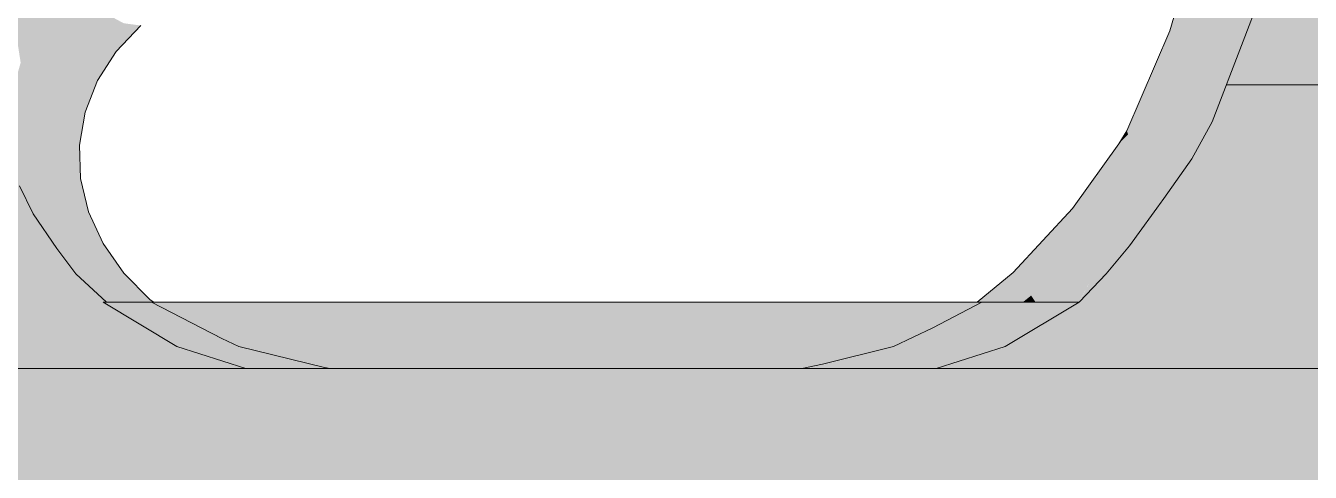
# Model space of a CAD drawing. Header units: centimetres. Extents: x -4381 to 5639, y -3920 to 4826.
# Drawn here: x 23.069 to 23.975, y 35.631 to 35.945 of the extents above; entities that cross this region are included whole.
import ezdxf
from ezdxf.xclip import XClip

# ---------------------------------------------------------------- set-up
doc = ezdxf.new("R2010")
doc.units = ezdxf.units.CM
doc.header["$MEASUREMENT"] = 0
doc.header["$XCLIPFRAME"] = 0
doc.set_wipeout_variables(frame=1)
doc.linetypes.add('Wipeout_Contour', pattern=[100, 0, -100])
for name, color, linetype in [('01- MOBILIER', 7, 'Continuous'), ('Dalles', 7, 'Continuous'), ('Drawing & Figure', 7, 'Continuous'), ('Structural - Bearing', 7, 'Continuous')]:
    doc.layers.add(name, color=color, linetype=linetype)
for name, color, linetype, lineweight in [('01- MOBILIER_Pen_No__1', 7, 'Continuous', 5), ('01- MOBILIER_Pen_No__101', 252, 'Continuous', 5), ('01- MOBILIER_Pen_No__12', 15, 'Continuous', 5), ('01- MOBILIER_Pen_No__147', 7, 'Continuous', 5), ('01- MOBILIER_Pen_No__2', 8, 'Continuous', 5), ('Dalles_Pen_No__1', 7, 'Continuous', 5), ('Structural - Bearing_Pen_No__1', 7, 'Continuous', 5)]:
    doc.layers.add(name, color=color, linetype=linetype, lineweight=lineweight)
for name, color, linetype, lineweight, true_color in [('01- MOBILIER_Pen_No__153', 7, 'Continuous', 5, 0x5a400a), ('01- MOBILIER_Pen_No__155', 7, 'Continuous', 5, 0xa86b51), ('01- MOBILIER_Pen_No__62', 7, 'Continuous', 5, 0xaaaaaa), ('Structural - Bearing_Pen_No__102', 7, 'Continuous', 5, 0xcccccc)]:
    doc.layers.add(name, color=color, linetype=linetype, lineweight=lineweight, true_color=true_color)

# ---------------------------------------------------------------- blocks, each defined once
blk = doc.blocks.new('Drawing_8_8', base_point=(-322.57542, 32.20361))
at = {"color": 254, "linetype": 'Wipeout_Contour', "lineweight": 0, "ltscale": 170.981838}
blk.add_wipeout([(23.11828, 35.95763), (23.10629, 35.97511), (23.08941, 35.95846), (23.10223, 35.93976)], dxfattribs=at).dxf.layer = '01- MOBILIER'
at = {"color": 254, "linetype": 'Wipeout_Contour', "lineweight": 0, "ltscale": 172.230942}
blk.add_wipeout([(23.8456, 35.87105), (23.84651, 35.86867), (23.88325, 35.91271), (23.87606, 35.94149)], dxfattribs=at).dxf.layer = '01- MOBILIER'
at = {"color": 254, "linetype": 'Wipeout_Contour', "lineweight": 0, "ltscale": 170.810455}
blk.add_wipeout([(23.74015, 35.75043), (23.77232, 35.75043), (23.77813, 35.7551), (23.76546, 35.77137)], dxfattribs=at).dxf.layer = '01- MOBILIER'
at = {"color": 254, "linetype": 'Wipeout_Contour', "lineweight": 0, "ltscale": 128.252528}
blk.add_wipeout([(23.68099, 35.71922), (23.69212, 35.71922), (23.70884, 35.73225)], dxfattribs=at).dxf.layer = '01- MOBILIER'
at = {"color": 254, "linetype": 'Wipeout_Contour', "lineweight": 0, "ltscale": 127.991391}
blk.add_wipeout([(23.61645, 35.70361), (23.62483, 35.70361), (23.63103, 35.70669)], dxfattribs=at).dxf.layer = '01- MOBILIER'
at = {"layer": '01- MOBILIER_Pen_No__101', "linetype": 'Continuous', "ltscale": 10}
blk.add_hatch(color=256, dxfattribs=at).paths.add_polyline_path([(23.11828, 35.95763), (23.10629, 35.97511), (23.08941, 35.95846), (23.10223, 35.93976)])
at = {"layer": '01- MOBILIER_Pen_No__12', "linetype": 'Continuous', "ltscale": 10}
blk.add_hatch(color=256, dxfattribs=at).paths.add_polyline_path([(23.61645, 35.70361), (23.62483, 35.70361), (23.63103, 35.70669)])
at = {"layer": '01- MOBILIER_Pen_No__153', "linetype": 'Continuous', "ltscale": 10}
blk.add_hatch(color=256, dxfattribs=at).paths.add_polyline_path([(23.68099, 35.71922), (23.69212, 35.71922), (23.70884, 35.73225)])
at = {"layer": '01- MOBILIER_Pen_No__2', "linetype": 'Continuous', "ltscale": 10}
blk.add_hatch(color=256, dxfattribs=at).paths.add_polyline_path([(23.74015, 35.75043), (23.77232, 35.75043), (23.77813, 35.7551), (23.76546, 35.77137)])
at = {"layer": '01- MOBILIER_Pen_No__62', "linetype": 'Continuous', "ltscale": 10}
blk.add_hatch(color=256, dxfattribs=at).paths.add_polyline_path([(23.8456, 35.87105), (23.84651, 35.86867), (23.88325, 35.91271), (23.87606, 35.94149)])
at = {"color": 254, "linetype": 'Wipeout_Contour', "lineweight": 0, "ltscale": 216.002937}
blk.add_wipeout([(23.90384, 36.01399), (23.89215, 35.99731), (23.87606, 35.94149), (23.88325, 35.91271), (23.91317, 35.9554)], dxfattribs=at).dxf.layer = '01- MOBILIER'
at = {"color": 254, "linetype": 'Wipeout_Contour', "lineweight": 0, "ltscale": 170.9576}
blk.add_wipeout([(23.08544, 35.98383), (23.07149, 35.96658), (23.07571, 35.93961), (23.08941, 35.95846)], dxfattribs=at).dxf.layer = '01- MOBILIER'
at = {"color": 254, "linetype": 'Wipeout_Contour', "lineweight": 0, "ltscale": 170.955638}
blk.add_wipeout([(23.13818, 35.94692), (23.11828, 35.95763), (23.10223, 35.93976), (23.12352, 35.92831)], dxfattribs=at).dxf.layer = '01- MOBILIER'
at = {"color": 254, "linetype": 'Wipeout_Contour', "lineweight": 0, "ltscale": 129.222412}
blk.add_wipeout([(23.83996, 35.86188), (23.84651, 35.86867), (23.8456, 35.87105)], dxfattribs=at).dxf.layer = '01- MOBILIER'
at = {"color": 254, "linetype": 'Wipeout_Contour', "lineweight": 0, "ltscale": 171.743554}
blk.add_wipeout([(23.76546, 35.77137), (23.77813, 35.7551), (23.81743, 35.79092), (23.80733, 35.81642)], dxfattribs=at).dxf.layer = '01- MOBILIER'
at = {"color": 254, "linetype": 'Wipeout_Contour', "lineweight": 0, "ltscale": 214.523473}
blk.add_wipeout([(23.76643, 35.75043), (23.74332, 35.75043), (23.70884, 35.73225), (23.69212, 35.71922), (23.7212, 35.71922)], dxfattribs=at).dxf.layer = '01- MOBILIER'
at = {"layer": '01- MOBILIER_Pen_No__101', "linetype": 'Continuous', "ltscale": 10}
for points in [[(23.08544, 35.98383), (23.07149, 35.96658), (23.07571, 35.93961), (23.08941, 35.95846)], [(23.13818, 35.94692), (23.11828, 35.95763), (23.10223, 35.93976), (23.12352, 35.92831)], [(23.83996, 35.86188), (23.84651, 35.86867), (23.8456, 35.87105)]]:
    blk.add_hatch(color=256, dxfattribs=at).paths.add_polyline_path(points)
at = {"layer": '01- MOBILIER_Pen_No__153', "linetype": 'Continuous', "ltscale": 10}
blk.add_hatch(color=256, dxfattribs=at).paths.add_polyline_path([(23.76643, 35.75043), (23.74332, 35.75043), (23.70884, 35.73225), (23.69212, 35.71922), (23.7212, 35.71922)])
at = {"layer": '01- MOBILIER_Pen_No__2', "linetype": 'Continuous', "ltscale": 10}
blk.add_hatch(color=256, dxfattribs=at).paths.add_polyline_path([(23.76546, 35.77137), (23.77813, 35.7551), (23.81743, 35.79092), (23.80733, 35.81642)])
at = {"layer": '01- MOBILIER_Pen_No__62', "linetype": 'Continuous', "ltscale": 10}
blk.add_hatch(color=256, dxfattribs=at).paths.add_polyline_path([(23.90384, 36.01399), (23.89215, 35.99731), (23.87606, 35.94149), (23.88325, 35.91271), (23.91317, 35.9554)])
at = {"color": 254, "linetype": 'Wipeout_Contour', "lineweight": 0, "ltscale": 170.883005}
blk.add_wipeout([(23.10223, 35.93976), (23.08941, 35.95846), (23.07571, 35.93961), (23.08933, 35.91974)], dxfattribs=at).dxf.layer = '01- MOBILIER'
at = {"color": 254, "linetype": 'Wipeout_Contour', "lineweight": 0, "ltscale": 171.013657}
blk.add_wipeout([(23.15034, 35.94531), (23.13818, 35.94692), (23.12352, 35.92831), (23.133, 35.92705)], dxfattribs=at).dxf.layer = '01- MOBILIER'
at = {"color": 254, "linetype": 'Wipeout_Contour', "lineweight": 0, "ltscale": 172.187854}
blk.add_wipeout([(23.88325, 35.91271), (23.84651, 35.86867), (23.85304, 35.82787), (23.88386, 35.86482)], dxfattribs=at).dxf.layer = '01- MOBILIER'
at = {"color": 254, "linetype": 'Wipeout_Contour', "lineweight": 0, "ltscale": 128.319791}
blk.add_wipeout([(23.77813, 35.7551), (23.77232, 35.75043), (23.78129, 35.75043)], dxfattribs=at).dxf.layer = '01- MOBILIER'
at = {"layer": '01- MOBILIER_Pen_No__101', "linetype": 'Continuous', "ltscale": 10}
for points in [[(23.10223, 35.93976), (23.08941, 35.95846), (23.07571, 35.93961), (23.08933, 35.91974)], [(23.15034, 35.94531), (23.13818, 35.94692), (23.12352, 35.92831), (23.133, 35.92705)], [(23.88325, 35.91271), (23.84651, 35.86867), (23.85304, 35.82787), (23.88386, 35.86482)]]:
    blk.add_hatch(color=256, dxfattribs=at).paths.add_polyline_path(points)
at = {"layer": '01- MOBILIER_Pen_No__2', "linetype": 'Continuous', "ltscale": 10}
blk.add_hatch(color=256, dxfattribs=at).paths.add_polyline_path([(23.77813, 35.7551), (23.77232, 35.75043), (23.78129, 35.75043)])
at = {"color": 254, "linetype": 'Wipeout_Contour', "lineweight": 0, "ltscale": 170.861693}
blk.add_wipeout([(23.07149, 35.96658), (23.06112, 35.94756), (23.06557, 35.91911), (23.07571, 35.93961)], dxfattribs=at).dxf.layer = '01- MOBILIER'
at = {"color": 254, "linetype": 'Wipeout_Contour', "lineweight": 0, "ltscale": 172.549763}
blk.add_wipeout([(23.91317, 35.9554), (23.88325, 35.91271), (23.88386, 35.86482), (23.90897, 35.90065)], dxfattribs=at).dxf.layer = '01- MOBILIER'
at = {"color": 254, "linetype": 'Wipeout_Contour', "lineweight": 0, "ltscale": 170.857587}
blk.add_wipeout([(23.12352, 35.92831), (23.10223, 35.93976), (23.08933, 35.91974), (23.11196, 35.90758)], dxfattribs=at).dxf.layer = '01- MOBILIER'
at = {"color": 254, "linetype": 'Wipeout_Contour', "lineweight": 0, "ltscale": 215.20657}
blk.add_wipeout([(23.84651, 35.86867), (23.83996, 35.86188), (23.80733, 35.81642), (23.81743, 35.79092), (23.85304, 35.82787)], dxfattribs=at).dxf.layer = '01- MOBILIER'
at = {"layer": '01- MOBILIER_Pen_No__101', "linetype": 'Continuous', "ltscale": 10}
for points in [[(23.91317, 35.9554), (23.88325, 35.91271), (23.88386, 35.86482), (23.90897, 35.90065)], [(23.12352, 35.92831), (23.10223, 35.93976), (23.08933, 35.91974), (23.11196, 35.90758)], [(23.84651, 35.86867), (23.83996, 35.86188), (23.80733, 35.81642), (23.81743, 35.79092), (23.85304, 35.82787)]]:
    blk.add_hatch(color=256, dxfattribs=at).paths.add_polyline_path(points)
at = {"layer": '01- MOBILIER_Pen_No__2', "linetype": 'Continuous', "ltscale": 10}
blk.add_hatch(color=256, dxfattribs=at).paths.add_polyline_path([(23.07149, 35.96658), (23.06112, 35.94756), (23.06557, 35.91911), (23.07571, 35.93961)])
at = {"color": 254, "linetype": 'Wipeout_Contour', "lineweight": 0, "ltscale": 172.743393}
blk.add_wipeout([(23.93538, 35.99546), (23.91317, 35.9554), (23.90897, 35.90065), (23.92761, 35.93426)], dxfattribs=at).dxf.layer = '01- MOBILIER'
at = {"color": 254, "linetype": 'Wipeout_Contour', "lineweight": 0, "ltscale": 170.785219}
blk.add_wipeout([(23.08933, 35.91974), (23.07571, 35.93961), (23.06557, 35.91911), (23.07994, 35.89815)], dxfattribs=at).dxf.layer = '01- MOBILIER'
at = {"color": 254, "linetype": 'Wipeout_Contour', "lineweight": 0, "ltscale": 170.91278}
blk.add_wipeout([(23.133, 35.92705), (23.12352, 35.92831), (23.11196, 35.90758), (23.11976, 35.90654)], dxfattribs=at).dxf.layer = '01- MOBILIER'
at = {"color": 254, "linetype": 'Wipeout_Contour', "lineweight": 0, "ltscale": 172.211716}
blk.add_wipeout([(23.88386, 35.86482), (23.85304, 35.82787), (23.84786, 35.79477), (23.87184, 35.82352)], dxfattribs=at).dxf.layer = '01- MOBILIER'
at = {"color": 254, "linetype": 'Wipeout_Contour', "lineweight": 0, "ltscale": 213.917247}
blk.add_wipeout([(23.81743, 35.79092), (23.77813, 35.7551), (23.78129, 35.75043), (23.80304, 35.75043), (23.82016, 35.76603)], dxfattribs=at).dxf.layer = '01- MOBILIER'
at = {"layer": '01- MOBILIER_Pen_No__101', "linetype": 'Continuous', "ltscale": 10}
for points in [[(23.133, 35.92705), (23.12352, 35.92831), (23.11196, 35.90758), (23.11976, 35.90654)], [(23.88386, 35.86482), (23.85304, 35.82787), (23.84786, 35.79477), (23.87184, 35.82352)]]:
    blk.add_hatch(color=256, dxfattribs=at).paths.add_polyline_path(points)
at = {"layer": '01- MOBILIER_Pen_No__2', "linetype": 'Continuous', "ltscale": 10}
for points in [[(23.08933, 35.91974), (23.07571, 35.93961), (23.06557, 35.91911), (23.07994, 35.89815)], [(23.81743, 35.79092), (23.77813, 35.7551), (23.78129, 35.75043), (23.80304, 35.75043), (23.82016, 35.76603)]]:
    blk.add_hatch(color=256, dxfattribs=at).paths.add_polyline_path(points)
at = {"layer": '01- MOBILIER_Pen_No__62', "linetype": 'Continuous', "ltscale": 10}
blk.add_hatch(color=256, dxfattribs=at).paths.add_polyline_path([(23.93538, 35.99546), (23.91317, 35.9554), (23.90897, 35.90065), (23.92761, 35.93426)])
at = {"color": 254, "linetype": 'Wipeout_Contour', "lineweight": 0, "ltscale": 172.885235}
blk.add_wipeout([(23.93538, 35.99546), (23.92761, 35.93426), (23.9392, 35.96464), (23.9492, 36.03167)], dxfattribs=at).dxf.layer = '01- MOBILIER'
at = {"color": 254, "linetype": 'Wipeout_Contour', "lineweight": 0, "ltscale": 170.76103}
blk.add_wipeout([(23.11196, 35.90758), (23.08933, 35.91974), (23.07994, 35.89815), (23.10381, 35.88531)], dxfattribs=at).dxf.layer = '01- MOBILIER'
at = {"color": 254, "linetype": 'Wipeout_Contour', "lineweight": 0, "ltscale": 172.363123}
blk.add_wipeout([(23.88386, 35.86482), (23.87184, 35.82352), (23.89137, 35.85138), (23.90897, 35.90065)], dxfattribs=at).dxf.layer = '01- MOBILIER'
at = {"color": 254, "linetype": 'Wipeout_Contour', "lineweight": 0, "ltscale": 171.957749}
blk.add_wipeout([(23.85304, 35.82787), (23.81743, 35.79092), (23.82016, 35.76603), (23.84786, 35.79477)], dxfattribs=at).dxf.layer = '01- MOBILIER'
at = {"color": 254, "linetype": 'Wipeout_Contour', "lineweight": 0, "ltscale": 171.686376}
blk.add_wipeout([(23.79162, 35.75043), (23.76643, 35.75043), (23.7212, 35.71922), (23.74258, 35.71922)], dxfattribs=at).dxf.layer = '01- MOBILIER'
at = {"layer": '01- MOBILIER_Pen_No__101', "linetype": 'Continuous', "ltscale": 10}
blk.add_hatch(color=256, dxfattribs=at).paths.add_polyline_path([(23.88386, 35.86482), (23.87184, 35.82352), (23.89137, 35.85138), (23.90897, 35.90065)])
at = {"layer": '01- MOBILIER_Pen_No__153', "linetype": 'Continuous', "ltscale": 10}
blk.add_hatch(color=256, dxfattribs=at).paths.add_polyline_path([(23.79162, 35.75043), (23.76643, 35.75043), (23.7212, 35.71922), (23.74258, 35.71922)])
at = {"layer": '01- MOBILIER_Pen_No__2', "linetype": 'Continuous', "ltscale": 10}
for points in [[(23.11196, 35.90758), (23.08933, 35.91974), (23.07994, 35.89815), (23.10381, 35.88531)], [(23.85304, 35.82787), (23.81743, 35.79092), (23.82016, 35.76603), (23.84786, 35.79477)]]:
    blk.add_hatch(color=256, dxfattribs=at).paths.add_polyline_path(points)
at = {"layer": '01- MOBILIER_Pen_No__62', "linetype": 'Continuous', "ltscale": 10}
blk.add_hatch(color=256, dxfattribs=at).paths.add_polyline_path([(23.93538, 35.99546), (23.92761, 35.93426), (23.9392, 35.96464), (23.9492, 36.03167)])
at = {"color": 254, "linetype": 'Wipeout_Contour', "lineweight": 0, "ltscale": 172.50022}
blk.add_wipeout([(23.90897, 35.90065), (23.89137, 35.85138), (23.90587, 35.87753), (23.92761, 35.93426)], dxfattribs=at).dxf.layer = '01- MOBILIER'
at = {"color": 254, "linetype": 'Wipeout_Contour', "lineweight": 0, "ltscale": 170.691192}
blk.add_wipeout([(23.07994, 35.89815), (23.06557, 35.91911), (23.05928, 35.89752), (23.07433, 35.87557)], dxfattribs=at).dxf.layer = '01- MOBILIER'
at = {"color": 254, "linetype": 'Wipeout_Contour', "lineweight": 0, "ltscale": 170.800928}
blk.add_wipeout([(23.11976, 35.90654), (23.11196, 35.90758), (23.10381, 35.88531), (23.11101, 35.88435)], dxfattribs=at).dxf.layer = '01- MOBILIER'
at = {"color": 254, "linetype": 'Wipeout_Contour', "lineweight": 0, "ltscale": 172.021883}
blk.add_wipeout([(23.83113, 35.77039), (23.84754, 35.79005), (23.87184, 35.82352), (23.84786, 35.79477)], dxfattribs=at).dxf.layer = '01- MOBILIER'
at = {"color": 254, "linetype": 'Wipeout_Contour', "lineweight": 0, "ltscale": 128.46405}
blk.add_wipeout([(23.80304, 35.75043), (23.81186, 35.75043), (23.82016, 35.76603)], dxfattribs=at).dxf.layer = '01- MOBILIER'
at = {"layer": '01- MOBILIER_Pen_No__101', "linetype": 'Continuous', "ltscale": 10}
blk.add_hatch(color=256, dxfattribs=at).paths.add_polyline_path([(23.90897, 35.90065), (23.89137, 35.85138), (23.90587, 35.87753), (23.92761, 35.93426)])
at = {"layer": '01- MOBILIER_Pen_No__2', "linetype": 'Continuous', "ltscale": 10}
for points in [[(23.07994, 35.89815), (23.06557, 35.91911), (23.05928, 35.89752), (23.07433, 35.87557)], [(23.11976, 35.90654), (23.11196, 35.90758), (23.10381, 35.88531), (23.11101, 35.88435)], [(23.83113, 35.77039), (23.84754, 35.79005), (23.87184, 35.82352), (23.84786, 35.79477)], [(23.80304, 35.75043), (23.81186, 35.75043), (23.82016, 35.76603)]]:
    blk.add_hatch(color=256, dxfattribs=at).paths.add_polyline_path(points)
at = {"color": 254, "linetype": 'Wipeout_Contour', "lineweight": 0, "ltscale": 170.668726}
blk.add_wipeout([(23.10381, 35.88531), (23.07994, 35.89815), (23.07433, 35.87557), (23.09931, 35.86213)], dxfattribs=at).dxf.layer = '01- MOBILIER'
at = {"color": 254, "linetype": 'Wipeout_Contour', "lineweight": 0, "ltscale": 171.897264}
blk.add_wipeout([(23.82016, 35.76603), (23.81219, 35.75073), (23.83113, 35.77039), (23.84786, 35.79477)], dxfattribs=at).dxf.layer = '01- MOBILIER'
at = {"color": 254, "linetype": 'Wipeout_Contour', "lineweight": 0, "ltscale": 171.720005}
blk.add_wipeout([(23.80698, 35.75043), (23.79162, 35.75043), (23.74258, 35.71922), (23.75561, 35.71922)], dxfattribs=at).dxf.layer = '01- MOBILIER'
at = {"layer": '01- MOBILIER_Pen_No__153', "linetype": 'Continuous', "ltscale": 10}
blk.add_hatch(color=256, dxfattribs=at).paths.add_polyline_path([(23.80698, 35.75043), (23.79162, 35.75043), (23.74258, 35.71922), (23.75561, 35.71922)])
at = {"layer": '01- MOBILIER_Pen_No__2', "linetype": 'Continuous', "ltscale": 10}
for points in [[(23.10381, 35.88531), (23.07994, 35.89815), (23.07433, 35.87557), (23.09931, 35.86213)], [(23.82016, 35.76603), (23.81219, 35.75073), (23.83113, 35.77039), (23.84786, 35.79477)]]:
    blk.add_hatch(color=256, dxfattribs=at).paths.add_polyline_path(points)
at = {"color": 254, "linetype": 'Wipeout_Contour', "lineweight": 0, "ltscale": 170.603854}
blk.add_wipeout([(23.07433, 35.87557), (23.05928, 35.89752), (23.05702, 35.87546), (23.07265, 35.85267)], dxfattribs=at).dxf.layer = '01- MOBILIER'
at = {"color": 254, "linetype": 'Wipeout_Contour', "lineweight": 0, "ltscale": 170.672072}
blk.add_wipeout([(23.11101, 35.88435), (23.10381, 35.88531), (23.09931, 35.86213), (23.10697, 35.86112)], dxfattribs=at).dxf.layer = '01- MOBILIER'
at = {"color": 254, "linetype": 'Wipeout_Contour', "lineweight": 0, "ltscale": 171.804983}
blk.add_wipeout([(23.7059, 35.73087), (23.70884, 35.73225), (23.74332, 35.75043), (23.73086, 35.75043)], dxfattribs=at).dxf.layer = '01- MOBILIER'
at = {"color": 254, "linetype": 'Wipeout_Contour', "lineweight": 0, "ltscale": 171.731585}
blk.add_wipeout([(23.80698, 35.75043), (23.75561, 35.71922), (23.7599, 35.71922), (23.81203, 35.75043)], dxfattribs=at).dxf.layer = '01- MOBILIER'
at = {"layer": '01- MOBILIER_Pen_No__101', "linetype": 'Continuous', "ltscale": 10}
blk.add_hatch(color=256, dxfattribs=at).paths.add_polyline_path([(23.07433, 35.87557), (23.05928, 35.89752), (23.05702, 35.87546), (23.07265, 35.85267)])
at = {"layer": '01- MOBILIER_Pen_No__12', "linetype": 'Continuous', "ltscale": 10}
for points in [[(23.7059, 35.73087), (23.70884, 35.73225), (23.74332, 35.75043), (23.73086, 35.75043)], [(23.80698, 35.75043), (23.75561, 35.71922), (23.7599, 35.71922), (23.81203, 35.75043)]]:
    blk.add_hatch(color=256, dxfattribs=at).paths.add_polyline_path(points)
at = {"layer": '01- MOBILIER_Pen_No__2', "linetype": 'Continuous', "ltscale": 10}
blk.add_hatch(color=256, dxfattribs=at).paths.add_polyline_path([(23.11101, 35.88435), (23.10381, 35.88531), (23.09931, 35.86213), (23.10697, 35.86112)])
at = {"color": 254, "linetype": 'Wipeout_Contour', "lineweight": 0, "ltscale": 170.58349}
blk.add_wipeout([(23.09931, 35.86213), (23.07433, 35.87557), (23.07265, 35.85267), (23.09859, 35.83871)], dxfattribs=at).dxf.layer = '01- MOBILIER'
at = {"color": 254, "linetype": 'Wipeout_Contour', "lineweight": 0, "ltscale": 214.306342}
blk.add_wipeout([(23.65491, 35.71922), (23.68099, 35.71922), (23.7059, 35.73087), (23.73086, 35.75043), (23.68831, 35.75043)], dxfattribs=at).dxf.layer = '01- MOBILIER'
at = {"layer": '01- MOBILIER_Pen_No__101', "linetype": 'Continuous', "ltscale": 10}
blk.add_hatch(color=256, dxfattribs=at).paths.add_polyline_path([(23.09931, 35.86213), (23.07433, 35.87557), (23.07265, 35.85267), (23.09859, 35.83871)])
at = {"layer": '01- MOBILIER_Pen_No__155', "linetype": 'Continuous', "ltscale": 10}
blk.add_hatch(color=256, dxfattribs=at).paths.add_polyline_path([(23.65491, 35.71922), (23.68099, 35.71922), (23.7059, 35.73087), (23.73086, 35.75043), (23.68831, 35.75043)])
at = {"color": 254, "linetype": 'Wipeout_Contour', "lineweight": 0, "ltscale": 170.556505}
blk.add_wipeout([(23.07265, 35.85267), (23.05702, 35.87546), (23.05885, 35.85354), (23.07495, 35.83007)], dxfattribs=at).dxf.layer = '01- MOBILIER'
at = {"color": 254, "linetype": 'Wipeout_Contour', "lineweight": 0, "ltscale": 170.618998}
blk.add_wipeout([(23.10697, 35.86112), (23.09931, 35.86213), (23.09859, 35.83871), (23.10778, 35.83749)], dxfattribs=at).dxf.layer = '01- MOBILIER'
at = {"color": 254, "linetype": 'Wipeout_Contour', "lineweight": 0, "ltscale": 171.471899}
blk.add_wipeout([(23.63906, 35.75043), (23.61312, 35.71922), (23.65491, 35.71922), (23.68831, 35.75043)], dxfattribs=at).dxf.layer = '01- MOBILIER'
at = {"layer": '01- MOBILIER_Pen_No__101', "linetype": 'Continuous', "ltscale": 10}
blk.add_hatch(color=256, dxfattribs=at).paths.add_polyline_path([(23.07265, 35.85267), (23.05702, 35.87546), (23.05885, 35.85354), (23.07495, 35.83007)])
at = {"layer": '01- MOBILIER_Pen_No__155', "linetype": 'Continuous', "ltscale": 10}
blk.add_hatch(color=256, dxfattribs=at).paths.add_polyline_path([(23.63906, 35.75043), (23.61312, 35.71922), (23.65491, 35.71922), (23.68831, 35.75043)])
at = {"layer": '01- MOBILIER_Pen_No__2', "linetype": 'Continuous', "ltscale": 10}
blk.add_hatch(color=256, dxfattribs=at).paths.add_polyline_path([(23.10697, 35.86112), (23.09931, 35.86213), (23.09859, 35.83871), (23.10778, 35.83749)])
at = {"color": 254, "linetype": 'Wipeout_Contour', "lineweight": 0, "ltscale": 170.538067}
blk.add_wipeout([(23.09859, 35.83871), (23.07265, 35.85267), (23.07495, 35.83007), (23.10167, 35.81569)], dxfattribs=at).dxf.layer = '01- MOBILIER'
at = {"color": 254, "linetype": 'Wipeout_Contour', "lineweight": 0, "ltscale": 171.37383}
blk.add_wipeout([(23.58461, 35.75043), (23.56692, 35.71922), (23.61312, 35.71922), (23.63906, 35.75043)], dxfattribs=at).dxf.layer = '01- MOBILIER'
at = {"layer": '01- MOBILIER_Pen_No__101', "linetype": 'Continuous', "ltscale": 10}
blk.add_hatch(color=256, dxfattribs=at).paths.add_polyline_path([(23.09859, 35.83871), (23.07265, 35.85267), (23.07495, 35.83007), (23.10167, 35.81569)])
at = {"layer": '01- MOBILIER_Pen_No__155', "linetype": 'Continuous', "ltscale": 10}
blk.add_hatch(color=256, dxfattribs=at).paths.add_polyline_path([(23.58461, 35.75043), (23.56692, 35.71922), (23.61312, 35.71922), (23.63906, 35.75043)])
at = {"color": 254, "linetype": 'Wipeout_Contour', "lineweight": 0, "ltscale": 170.48127}
blk.add_wipeout([(23.07495, 35.83007), (23.05885, 35.85354), (23.06472, 35.8324), (23.08116, 35.80842)], dxfattribs=at).dxf.layer = '01- MOBILIER'
at = {"color": 254, "linetype": 'Wipeout_Contour', "lineweight": 0, "ltscale": 170.632927}
blk.add_wipeout([(23.10778, 35.83749), (23.09859, 35.83871), (23.10167, 35.81569), (23.11341, 35.81414)], dxfattribs=at).dxf.layer = '01- MOBILIER'
at = {"color": 254, "linetype": 'Wipeout_Contour', "lineweight": 0, "ltscale": 171.268289}
blk.add_wipeout([(23.52661, 35.75043), (23.5177, 35.71922), (23.56692, 35.71922), (23.58461, 35.75043)], dxfattribs=at).dxf.layer = '01- MOBILIER'
at = {"color": 254, "linetype": 'Wipeout_Contour', "lineweight": 0, "ltscale": 214.014714}
blk.add_wipeout([(23.69212, 35.71922), (23.68099, 35.71922), (23.63103, 35.70669), (23.62483, 35.70361), (23.65474, 35.70361)], dxfattribs=at).dxf.layer = '01- MOBILIER'
at = {"layer": '01- MOBILIER_Pen_No__101', "linetype": 'Continuous', "ltscale": 10}
for points in [[(23.07495, 35.83007), (23.05885, 35.85354), (23.06472, 35.8324), (23.08116, 35.80842)], [(23.10778, 35.83749), (23.09859, 35.83871), (23.10167, 35.81569), (23.11341, 35.81414)]]:
    blk.add_hatch(color=256, dxfattribs=at).paths.add_polyline_path(points)
at = {"layer": '01- MOBILIER_Pen_No__12', "linetype": 'Continuous', "ltscale": 10}
blk.add_hatch(color=256, dxfattribs=at).paths.add_polyline_path([(23.69212, 35.71922), (23.68099, 35.71922), (23.63103, 35.70669), (23.62483, 35.70361), (23.65474, 35.70361)])
at = {"layer": '01- MOBILIER_Pen_No__155', "linetype": 'Continuous', "ltscale": 10}
blk.add_hatch(color=256, dxfattribs=at).paths.add_polyline_path([(23.52661, 35.75043), (23.5177, 35.71922), (23.56692, 35.71922), (23.58461, 35.75043)])
at = {"color": 254, "linetype": 'Wipeout_Contour', "lineweight": 0, "ltscale": 170.463857}
blk.add_wipeout([(23.10167, 35.81569), (23.07495, 35.83007), (23.08116, 35.80842), (23.10846, 35.79374)], dxfattribs=at).dxf.layer = '01- MOBILIER'
at = {"color": 254, "linetype": 'Wipeout_Contour', "lineweight": 0, "ltscale": 171.156789}
blk.add_wipeout([(23.46682, 35.75043), (23.46697, 35.71922), (23.5177, 35.71922), (23.52661, 35.75043)], dxfattribs=at).dxf.layer = '01- MOBILIER'
at = {"color": 254, "linetype": 'Wipeout_Contour', "lineweight": 0, "ltscale": 171.46564}
blk.add_wipeout([(23.7212, 35.71922), (23.69212, 35.71922), (23.65474, 35.70361), (23.67897, 35.70361)], dxfattribs=at).dxf.layer = '01- MOBILIER'
at = {"layer": '01- MOBILIER_Pen_No__101', "linetype": 'Continuous', "ltscale": 10}
blk.add_hatch(color=256, dxfattribs=at).paths.add_polyline_path([(23.10167, 35.81569), (23.07495, 35.83007), (23.08116, 35.80842), (23.10846, 35.79374)])
at = {"layer": '01- MOBILIER_Pen_No__12', "linetype": 'Continuous', "ltscale": 10}
blk.add_hatch(color=256, dxfattribs=at).paths.add_polyline_path([(23.7212, 35.71922), (23.69212, 35.71922), (23.65474, 35.70361), (23.67897, 35.70361)])
at = {"layer": '01- MOBILIER_Pen_No__155', "linetype": 'Continuous', "ltscale": 10}
blk.add_hatch(color=256, dxfattribs=at).paths.add_polyline_path([(23.46682, 35.75043), (23.46697, 35.71922), (23.5177, 35.71922), (23.52661, 35.75043)])
at = {"color": 254, "linetype": 'Wipeout_Contour', "lineweight": 0, "ltscale": 170.420958}
blk.add_wipeout([(23.06472, 35.8324), (23.07446, 35.81262), (23.09112, 35.78834), (23.08116, 35.80842)], dxfattribs=at).dxf.layer = '01- MOBILIER'
at = {"color": 254, "linetype": 'Wipeout_Contour', "lineweight": 0, "ltscale": 170.566681}
blk.add_wipeout([(23.11341, 35.81414), (23.10167, 35.81569), (23.10846, 35.79374), (23.12369, 35.79172)], dxfattribs=at).dxf.layer = '01- MOBILIER'
at = {"color": 254, "linetype": 'Wipeout_Contour', "lineweight": 0, "ltscale": 170.870596}
blk.add_wipeout([(23.40707, 35.75043), (23.41627, 35.71922), (23.46697, 35.71922), (23.46682, 35.75043)], dxfattribs=at).dxf.layer = '01- MOBILIER'
at = {"color": 254, "linetype": 'Wipeout_Contour', "lineweight": 0, "ltscale": 171.508986}
blk.add_wipeout([(23.74258, 35.71922), (23.7212, 35.71922), (23.67897, 35.70361), (23.69679, 35.70361)], dxfattribs=at).dxf.layer = '01- MOBILIER'
at = {"layer": '01- MOBILIER_Pen_No__101', "linetype": 'Continuous', "ltscale": 10}
for points in [[(23.06472, 35.8324), (23.07446, 35.81262), (23.09112, 35.78834), (23.08116, 35.80842)], [(23.11341, 35.81414), (23.10167, 35.81569), (23.10846, 35.79374), (23.12369, 35.79172)]]:
    blk.add_hatch(color=256, dxfattribs=at).paths.add_polyline_path(points)
at = {"layer": '01- MOBILIER_Pen_No__12', "linetype": 'Continuous', "ltscale": 10}
blk.add_hatch(color=256, dxfattribs=at).paths.add_polyline_path([(23.74258, 35.71922), (23.7212, 35.71922), (23.67897, 35.70361), (23.69679, 35.70361)])
at = {"layer": '01- MOBILIER_Pen_No__155', "linetype": 'Continuous', "ltscale": 10}
blk.add_hatch(color=256, dxfattribs=at).paths.add_polyline_path([(23.40707, 35.75043), (23.41627, 35.71922), (23.46697, 35.71922), (23.46682, 35.75043)])
at = {"color": 254, "linetype": 'Wipeout_Contour', "lineweight": 0, "ltscale": 170.403634}
blk.add_wipeout([(23.10846, 35.79374), (23.08116, 35.80842), (23.09112, 35.78834), (23.11876, 35.77347)], dxfattribs=at).dxf.layer = '01- MOBILIER'
at = {"color": 254, "linetype": 'Wipeout_Contour', "lineweight": 0, "ltscale": 170.759938}
blk.add_wipeout([(23.34916, 35.75043), (23.36713, 35.71922), (23.41627, 35.71922), (23.40707, 35.75043)], dxfattribs=at).dxf.layer = '01- MOBILIER'
at = {"color": 254, "linetype": 'Wipeout_Contour', "lineweight": 0, "ltscale": 171.632738}
blk.add_wipeout([(23.62906, 35.70628), (23.63103, 35.70669), (23.68099, 35.71922), (23.65491, 35.71922)], dxfattribs=at).dxf.layer = '01- MOBILIER'
at = {"color": 254, "linetype": 'Wipeout_Contour', "lineweight": 0, "ltscale": 171.535388}
blk.add_wipeout([(23.75561, 35.71922), (23.74258, 35.71922), (23.69679, 35.70361), (23.70765, 35.70361)], dxfattribs=at).dxf.layer = '01- MOBILIER'
at = {"layer": '01- MOBILIER_Pen_No__101', "linetype": 'Continuous', "ltscale": 10}
blk.add_hatch(color=256, dxfattribs=at).paths.add_polyline_path([(23.10846, 35.79374), (23.08116, 35.80842), (23.09112, 35.78834), (23.11876, 35.77347)])
at = {"layer": '01- MOBILIER_Pen_No__12', "linetype": 'Continuous', "ltscale": 10}
blk.add_hatch(color=256, dxfattribs=at).paths.add_polyline_path([(23.75561, 35.71922), (23.74258, 35.71922), (23.69679, 35.70361), (23.70765, 35.70361)])
at = {"layer": '01- MOBILIER_Pen_No__155', "linetype": 'Continuous', "ltscale": 10}
for points in [[(23.34916, 35.75043), (23.36713, 35.71922), (23.41627, 35.71922), (23.40707, 35.75043)], [(23.62906, 35.70628), (23.63103, 35.70669), (23.68099, 35.71922), (23.65491, 35.71922)]]:
    blk.add_hatch(color=256, dxfattribs=at).paths.add_polyline_path(points)
at = {"color": 254, "linetype": 'Wipeout_Contour', "lineweight": 0, "ltscale": 170.514805}
blk.add_wipeout([(23.12369, 35.79172), (23.10846, 35.79374), (23.11876, 35.77347), (23.13835, 35.77088)], dxfattribs=at).dxf.layer = '01- MOBILIER'
at = {"color": 254, "linetype": 'Wipeout_Contour', "lineweight": 0, "ltscale": 170.653914}
blk.add_wipeout([(23.29486, 35.75043), (23.32106, 35.71922), (23.36713, 35.71922), (23.34916, 35.75043)], dxfattribs=at).dxf.layer = '01- MOBILIER'
at = {"color": 254, "linetype": 'Wipeout_Contour', "lineweight": 0, "ltscale": 213.874228}
blk.add_wipeout([(23.61312, 35.71922), (23.58891, 35.70361), (23.61645, 35.70361), (23.62906, 35.70628), (23.65491, 35.71922)], dxfattribs=at).dxf.layer = '01- MOBILIER'
at = {"color": 254, "linetype": 'Wipeout_Contour', "lineweight": 0, "ltscale": 171.543067}
blk.add_wipeout([(23.75561, 35.71922), (23.70765, 35.70361), (23.71122, 35.70361), (23.7599, 35.71922)], dxfattribs=at).dxf.layer = '01- MOBILIER'
at = {"layer": '01- MOBILIER_Pen_No__101', "linetype": 'Continuous', "ltscale": 10}
blk.add_hatch(color=256, dxfattribs=at).paths.add_polyline_path([(23.12369, 35.79172), (23.10846, 35.79374), (23.11876, 35.77347), (23.13835, 35.77088)])
at = {"layer": '01- MOBILIER_Pen_No__12', "linetype": 'Continuous', "ltscale": 10}
blk.add_hatch(color=256, dxfattribs=at).paths.add_polyline_path([(23.75561, 35.71922), (23.70765, 35.70361), (23.71122, 35.70361), (23.7599, 35.71922)])
at = {"layer": '01- MOBILIER_Pen_No__155', "linetype": 'Continuous', "ltscale": 10}
for points in [[(23.29486, 35.75043), (23.32106, 35.71922), (23.36713, 35.71922), (23.34916, 35.75043)], [(23.61312, 35.71922), (23.58891, 35.70361), (23.61645, 35.70361), (23.62906, 35.70628), (23.65491, 35.71922)]]:
    blk.add_hatch(color=256, dxfattribs=at).paths.add_polyline_path(points)
at = {"color": 254, "linetype": 'Wipeout_Contour', "lineweight": 0, "ltscale": 170.35817}
blk.add_wipeout([(23.11876, 35.77347), (23.09112, 35.78834), (23.10453, 35.77039), (23.13229, 35.75545)], dxfattribs=at).dxf.layer = '01- MOBILIER'
at = {"color": 254, "linetype": 'Wipeout_Contour', "lineweight": 0, "ltscale": 170.556496}
blk.add_wipeout([(23.24581, 35.75043), (23.27944, 35.71922), (23.32106, 35.71922), (23.29486, 35.75043)], dxfattribs=at).dxf.layer = '01- MOBILIER'
at = {"color": 254, "linetype": 'Wipeout_Contour', "lineweight": 0, "ltscale": 171.254184}
blk.add_wipeout([(23.56692, 35.71922), (23.5504, 35.70361), (23.58891, 35.70361), (23.61312, 35.71922)], dxfattribs=at).dxf.layer = '01- MOBILIER'
at = {"layer": '01- MOBILIER_Pen_No__101', "linetype": 'Continuous', "ltscale": 10}
blk.add_hatch(color=256, dxfattribs=at).paths.add_polyline_path([(23.11876, 35.77347), (23.09112, 35.78834), (23.10453, 35.77039), (23.13229, 35.75545)])
at = {"layer": '01- MOBILIER_Pen_No__155', "linetype": 'Continuous', "ltscale": 10}
for points in [[(23.24581, 35.75043), (23.27944, 35.71922), (23.32106, 35.71922), (23.29486, 35.75043)], [(23.56692, 35.71922), (23.5504, 35.70361), (23.58891, 35.70361), (23.61312, 35.71922)]]:
    blk.add_hatch(color=256, dxfattribs=at).paths.add_polyline_path(points)
at = {"color": 254, "linetype": 'Wipeout_Contour', "lineweight": 0, "ltscale": 170.478728}
blk.add_wipeout([(23.13835, 35.77088), (23.11876, 35.77347), (23.13229, 35.75545), (23.15695, 35.75219)], dxfattribs=at).dxf.layer = '01- MOBILIER'
at = {"color": 254, "linetype": 'Wipeout_Contour', "lineweight": 0, "ltscale": 170.471239}
blk.add_wipeout([(23.20351, 35.75043), (23.24355, 35.71922), (23.27944, 35.71922), (23.24581, 35.75043)], dxfattribs=at).dxf.layer = '01- MOBILIER'
at = {"color": 254, "linetype": 'Wipeout_Contour', "lineweight": 0, "ltscale": 171.168287}
blk.add_wipeout([(23.5177, 35.71922), (23.50939, 35.70361), (23.5504, 35.70361), (23.56692, 35.71922)], dxfattribs=at).dxf.layer = '01- MOBILIER'
at = {"layer": '01- MOBILIER_Pen_No__101', "linetype": 'Continuous', "ltscale": 10}
blk.add_hatch(color=256, dxfattribs=at).paths.add_polyline_path([(23.13835, 35.77088), (23.11876, 35.77347), (23.13229, 35.75545), (23.15695, 35.75219)])
at = {"layer": '01- MOBILIER_Pen_No__155', "linetype": 'Continuous', "ltscale": 10}
for points in [[(23.20351, 35.75043), (23.24355, 35.71922), (23.27944, 35.71922), (23.24581, 35.75043)], [(23.5177, 35.71922), (23.50939, 35.70361), (23.5504, 35.70361), (23.56692, 35.71922)]]:
    blk.add_hatch(color=256, dxfattribs=at).paths.add_polyline_path(points)
at = {"color": 254, "linetype": 'Wipeout_Contour', "lineweight": 0, "ltscale": 169.439709}
blk.add_wipeout([(23.13229, 35.75545), (23.10453, 35.77039), (23.12617, 35.75043), (23.13773, 35.75043)], dxfattribs=at).dxf.layer = '01- MOBILIER'
at = {"color": 254, "linetype": 'Wipeout_Contour', "lineweight": 0, "ltscale": 255.090969}
blk.add_wipeout([(23.16924, 35.75043), (23.20376, 35.72661), (23.20732, 35.72476), (23.21945, 35.71922), (23.24355, 35.71922), (23.20351, 35.75043)], dxfattribs=at).dxf.layer = '01- MOBILIER'
at = {"color": 254, "linetype": 'Wipeout_Contour', "lineweight": 0, "ltscale": 171.077599}
blk.add_wipeout([(23.46697, 35.71922), (23.46712, 35.70361), (23.50939, 35.70361), (23.5177, 35.71922)], dxfattribs=at).dxf.layer = '01- MOBILIER'
at = {"layer": '01- MOBILIER_Pen_No__155', "linetype": 'Continuous', "ltscale": 10}
for points in [[(23.16924, 35.75043), (23.20376, 35.72661), (23.20732, 35.72476), (23.21945, 35.71922), (23.24355, 35.71922), (23.20351, 35.75043)], [(23.46697, 35.71922), (23.46712, 35.70361), (23.50939, 35.70361), (23.5177, 35.71922)]]:
    blk.add_hatch(color=256, dxfattribs=at).paths.add_polyline_path(points)
at = {"layer": '01- MOBILIER_Pen_No__62', "linetype": 'Continuous', "ltscale": 10}
blk.add_hatch(color=256, dxfattribs=at).paths.add_polyline_path([(23.13229, 35.75545), (23.10453, 35.77039), (23.12617, 35.75043), (23.13773, 35.75043)])
at = {"color": 254, "linetype": 'Wipeout_Contour', "lineweight": 0, "ltscale": 169.762363}
blk.add_wipeout([(23.15695, 35.75219), (23.13229, 35.75545), (23.13773, 35.75043), (23.15939, 35.75043)], dxfattribs=at).dxf.layer = '01- MOBILIER'
at = {"color": 254, "linetype": 'Wipeout_Contour', "lineweight": 0, "ltscale": 170.793972}
blk.add_wipeout([(23.41627, 35.71922), (23.42486, 35.70361), (23.46712, 35.70361), (23.46697, 35.71922)], dxfattribs=at).dxf.layer = '01- MOBILIER'
at = {"layer": '01- MOBILIER_Pen_No__101', "linetype": 'Continuous', "ltscale": 10}
blk.add_hatch(color=256, dxfattribs=at).paths.add_polyline_path([(23.15695, 35.75219), (23.13229, 35.75545), (23.13773, 35.75043), (23.15939, 35.75043)])
at = {"layer": '01- MOBILIER_Pen_No__155', "linetype": 'Continuous', "ltscale": 10}
blk.add_hatch(color=256, dxfattribs=at).paths.add_polyline_path([(23.41627, 35.71922), (23.42486, 35.70361), (23.46712, 35.70361), (23.46697, 35.71922)])
at = {"color": 254, "linetype": 'Wipeout_Contour', "lineweight": 0, "ltscale": 128.354666}
blk.add_wipeout([(23.15783, 35.75043), (23.20376, 35.72661), (23.16924, 35.75043)], dxfattribs=at).dxf.layer = '01- MOBILIER'
at = {"color": 254, "linetype": 'Wipeout_Contour', "lineweight": 0, "ltscale": 170.704103}
blk.add_wipeout([(23.36713, 35.71922), (23.38392, 35.70361), (23.42486, 35.70361), (23.41627, 35.71922)], dxfattribs=at).dxf.layer = '01- MOBILIER'
at = {"layer": '01- MOBILIER_Pen_No__155', "linetype": 'Continuous', "ltscale": 10}
for points in [[(23.15783, 35.75043), (23.20376, 35.72661), (23.16924, 35.75043)], [(23.36713, 35.71922), (23.38392, 35.70361), (23.42486, 35.70361), (23.41627, 35.71922)]]:
    blk.add_hatch(color=256, dxfattribs=at).paths.add_polyline_path(points)
at = {"color": 254, "linetype": 'Wipeout_Contour', "lineweight": 0, "ltscale": 170.310186}
blk.add_wipeout([(23.12904, 35.75043), (23.12363, 35.75043), (23.17577, 35.71922), (23.18036, 35.71922)], dxfattribs=at).dxf.layer = '01- MOBILIER'
at = {"color": 254, "linetype": 'Wipeout_Contour', "lineweight": 0, "ltscale": 170.617441}
blk.add_wipeout([(23.32106, 35.71922), (23.34552, 35.70361), (23.38392, 35.70361), (23.36713, 35.71922)], dxfattribs=at).dxf.layer = '01- MOBILIER'
at = {"layer": '01- MOBILIER_Pen_No__155', "linetype": 'Continuous', "ltscale": 10}
for points in [[(23.12904, 35.75043), (23.12363, 35.75043), (23.17577, 35.71922), (23.18036, 35.71922)], [(23.32106, 35.71922), (23.34552, 35.70361), (23.38392, 35.70361), (23.36713, 35.71922)]]:
    blk.add_hatch(color=256, dxfattribs=at).paths.add_polyline_path(points)
at = {"color": 254, "linetype": 'Wipeout_Contour', "lineweight": 0, "ltscale": 170.319006}
blk.add_wipeout([(23.14474, 35.75043), (23.12904, 35.75043), (23.18036, 35.71922), (23.19368, 35.71922)], dxfattribs=at).dxf.layer = '01- MOBILIER'
at = {"color": 254, "linetype": 'Wipeout_Contour', "lineweight": 0, "ltscale": 170.537626}
blk.add_wipeout([(23.27944, 35.71922), (23.31084, 35.70361), (23.34552, 35.70361), (23.32106, 35.71922)], dxfattribs=at).dxf.layer = '01- MOBILIER'
at = {"layer": '01- MOBILIER_Pen_No__155', "linetype": 'Continuous', "ltscale": 10}
for points in [[(23.14474, 35.75043), (23.12904, 35.75043), (23.18036, 35.71922), (23.19368, 35.71922)], [(23.27944, 35.71922), (23.31084, 35.70361), (23.34552, 35.70361), (23.32106, 35.71922)]]:
    blk.add_hatch(color=256, dxfattribs=at).paths.add_polyline_path(points)
at = {"color": 254, "linetype": 'Wipeout_Contour', "lineweight": 0, "ltscale": 212.559998}
blk.add_wipeout([(23.15783, 35.75043), (23.14474, 35.75043), (23.19368, 35.71922), (23.21533, 35.71922), (23.20732, 35.72476)], dxfattribs=at).dxf.layer = '01- MOBILIER'
at = {"color": 254, "linetype": 'Wipeout_Contour', "lineweight": 0, "ltscale": 254.944549}
blk.add_wipeout([(23.24355, 35.71922), (23.27769, 35.70496), (23.27993, 35.70442), (23.28387, 35.70361), (23.31084, 35.70361), (23.27944, 35.71922)], dxfattribs=at).dxf.layer = '01- MOBILIER'
at = {"layer": '01- MOBILIER_Pen_No__155', "linetype": 'Continuous', "ltscale": 10}
for points in [[(23.15783, 35.75043), (23.14474, 35.75043), (23.19368, 35.71922), (23.21533, 35.71922), (23.20732, 35.72476)], [(23.24355, 35.71922), (23.27769, 35.70496), (23.27993, 35.70442), (23.28387, 35.70361), (23.31084, 35.70361), (23.27944, 35.71922)]]:
    blk.add_hatch(color=256, dxfattribs=at).paths.add_polyline_path(points)
at = {"color": 254, "linetype": 'Wipeout_Contour', "lineweight": 0, "ltscale": 127.298713}
blk.add_wipeout([(23.20732, 35.72476), (23.21533, 35.71922), (23.21945, 35.71922)], dxfattribs=at).dxf.layer = '01- MOBILIER'
at = {"layer": '01- MOBILIER_Pen_No__155', "linetype": 'Continuous', "ltscale": 10}
blk.add_hatch(color=256, dxfattribs=at).paths.add_polyline_path([(23.20732, 35.72476), (23.21533, 35.71922), (23.21945, 35.71922)])
at = {"color": 254, "linetype": 'Wipeout_Contour', "lineweight": 0, "ltscale": 128.308596}
blk.add_wipeout([(23.24355, 35.71922), (23.21945, 35.71922), (23.27769, 35.70496)], dxfattribs=at).dxf.layer = '01- MOBILIER'
at = {"layer": '01- MOBILIER_Pen_No__155', "linetype": 'Continuous', "ltscale": 10}
blk.add_hatch(color=256, dxfattribs=at).paths.add_polyline_path([(23.24355, 35.71922), (23.21945, 35.71922), (23.27769, 35.70496)])
at = {"color": 254, "linetype": 'Wipeout_Contour', "lineweight": 0, "ltscale": 170.340462}
blk.add_wipeout([(23.18036, 35.71922), (23.17577, 35.71922), (23.22445, 35.70361), (23.22827, 35.70361)], dxfattribs=at).dxf.layer = '01- MOBILIER'
at = {"layer": '01- MOBILIER_Pen_No__155', "linetype": 'Continuous', "ltscale": 10}
blk.add_hatch(color=256, dxfattribs=at).paths.add_polyline_path([(23.18036, 35.71922), (23.17577, 35.71922), (23.22445, 35.70361), (23.22827, 35.70361)])
at = {"color": 254, "linetype": 'Wipeout_Contour', "lineweight": 0, "ltscale": 170.345545}
blk.add_wipeout([(23.19368, 35.71922), (23.18036, 35.71922), (23.22827, 35.70361), (23.23937, 35.70361)], dxfattribs=at).dxf.layer = '01- MOBILIER'
at = {"layer": '01- MOBILIER_Pen_No__155', "linetype": 'Continuous', "ltscale": 10}
blk.add_hatch(color=256, dxfattribs=at).paths.add_polyline_path([(23.19368, 35.71922), (23.18036, 35.71922), (23.22827, 35.70361), (23.23937, 35.70361)])
at = {"color": 254, "linetype": 'Wipeout_Contour', "lineweight": 0, "ltscale": 170.370323}
blk.add_wipeout([(23.21533, 35.71922), (23.19368, 35.71922), (23.23937, 35.70361), (23.25741, 35.70361)], dxfattribs=at).dxf.layer = '01- MOBILIER'
at = {"layer": '01- MOBILIER_Pen_No__155', "linetype": 'Continuous', "ltscale": 10}
blk.add_hatch(color=256, dxfattribs=at).paths.add_polyline_path([(23.21533, 35.71922), (23.19368, 35.71922), (23.23937, 35.70361), (23.25741, 35.70361)])
at = {"color": 254, "linetype": 'Wipeout_Contour', "lineweight": 0, "ltscale": 212.595842}
blk.add_wipeout([(23.21945, 35.71922), (23.21533, 35.71922), (23.25741, 35.70361), (23.28185, 35.70361), (23.27993, 35.70442)], dxfattribs=at).dxf.layer = '01- MOBILIER'
at = {"layer": '01- MOBILIER_Pen_No__155', "linetype": 'Continuous', "ltscale": 10}
blk.add_hatch(color=256, dxfattribs=at).paths.add_polyline_path([(23.21945, 35.71922), (23.21533, 35.71922), (23.25741, 35.70361), (23.28185, 35.70361), (23.27993, 35.70442)])
at = {"color": 254, "linetype": 'Wipeout_Contour', "lineweight": 0, "ltscale": 2492.401772}
blk.add_wipeout([(22.63205, 35.70361), (23.22445, 35.70361), (23.17577, 35.71922), (23.12363, 35.75043), (23.12617, 35.75043), (23.10453, 35.77039), (23.09112, 35.78834), (23.07446, 35.81262), (23.06472, 35.8324), (23.05885, 35.85354), (23.05387, 35.8854), (23.05218, 35.90639), (23.05462, 35.9273), (23.06049, 35.96402), (23.06673, 35.98263), (23.08223, 36.02326), (23.10715, 36.06821), (23.11512, 36.08095), (23.14696, 36.12636), (23.18603, 36.1732), (23.23116, 36.22004), (23.28098, 36.26545), (23.33397, 36.30806), (23.38852, 36.34657), (23.44298, 36.37982), (23.49568, 36.40679), (23.54503, 36.42665), (23.5607, 36.43293), (23.60764, 36.44577), (23.62677, 36.44886), (23.66906, 36.45339), (23.69028, 36.45273), (23.72575, 36.44803), (23.74763, 36.44328), (23.76824, 36.43476), (23.79553, 36.42008), (23.81464, 36.40783), (23.83113, 36.39251), (23.87729, 36.33031), (23.89376, 36.30629), (23.92672, 36.23762), (23.94574, 36.16421), (23.95022, 36.13555), (23.9542, 36.06293), (23.9434, 35.99087), (23.9392, 35.96464), (23.92761, 35.93426), (23.90587, 35.87753), (23.89137, 35.85138), (23.87184, 35.82352), (23.84754, 35.79005), (23.83113, 35.77039), (23.81219, 35.75073), (23.7599, 35.71922), (23.71122, 35.70361), (24.31205, 35.70361), (24.31205, 36.70361), (22.63205, 36.70361)], dxfattribs=at).dxf.layer = 'Structural - Bearing'
at = {"layer": 'Dalles', "linetype": 'Continuous', "lineweight": 0, "ltscale": 10, "true_color": 0x000000}
blk.add_hatch(color=18, dxfattribs=at).paths.add_polyline_path([(22.63205, 35.70361), (22.63205, 35.40361), (24.31205, 35.40361), (24.31205, 35.70361)])
at = {"layer": 'Structural - Bearing_Pen_No__102', "linetype": 'Continuous', "ltscale": 10}
blk.add_hatch(color=256, dxfattribs=at).paths.add_polyline_path([(22.63205, 35.70361), (23.22445, 35.70361), (23.17577, 35.71922), (23.12363, 35.75043), (23.12617, 35.75043), (23.10453, 35.77039), (23.09112, 35.78834), (23.07446, 35.81262), (23.06472, 35.8324), (23.05885, 35.85354), (23.05387, 35.8854), (23.05218, 35.90639), (23.05462, 35.9273), (23.06049, 35.96402), (23.06673, 35.98263), (23.08223, 36.02326), (23.10715, 36.06821), (23.11512, 36.08095), (23.14696, 36.12636), (23.18603, 36.1732), (23.23116, 36.22004), (23.28098, 36.26545), (23.33397, 36.30806), (23.38852, 36.34657), (23.44298, 36.37982), (23.49568, 36.40679), (23.54503, 36.42665), (23.5607, 36.43293), (23.60764, 36.44577), (23.62677, 36.44886), (23.66906, 36.45339), (23.69028, 36.45273), (23.72575, 36.44803), (23.74763, 36.44328), (23.76824, 36.43476), (23.79553, 36.42008), (23.81464, 36.40783), (23.83113, 36.39251), (23.87729, 36.33031), (23.89376, 36.30629), (23.92672, 36.23762), (23.94574, 36.16421), (23.95022, 36.13555), (23.9542, 36.06293), (23.9434, 35.99087), (23.9392, 35.96464), (23.92761, 35.93426), (23.90587, 35.87753), (23.89137, 35.85138), (23.87184, 35.82352), (23.84754, 35.79005), (23.83113, 35.77039), (23.81219, 35.75073), (23.7599, 35.71922), (23.71122, 35.70361), (24.31205, 35.70361), (24.31205, 36.70361), (22.63205, 36.70361)])
at = {"layer": '01- MOBILIER_Pen_No__1', "linetype": 'Continuous', "ltscale": 10}
for p, q in [((23.92761, 35.93426), (23.9392, 35.96464)), ((23.92761, 35.93426), (23.90587, 35.87753)), ((23.89137, 35.85138), (23.90587, 35.87753)), ((23.87184, 35.82352), (23.89137, 35.85138)), ((23.06472, 35.8324), (23.07446, 35.81262)), ((23.87184, 35.82352), (23.84754, 35.79005)), ((23.07446, 35.81262), (23.09112, 35.78834)), ((23.09112, 35.78834), (23.10453, 35.77039)), ((23.83113, 35.77039), (23.84754, 35.79005)), ((23.10453, 35.77039), (23.12617, 35.75043)), ((23.81219, 35.75073), (23.83113, 35.77039)), ((23.12363, 35.75043), (23.12904, 35.75043)), ((23.12363, 35.75043), (23.17577, 35.71922)), ((23.12904, 35.75043), (23.13739, 35.75043)), ((23.13739, 35.75043), (23.13773, 35.75043)), ((23.13773, 35.75043), (23.13876, 35.75043)), ((23.13876, 35.75043), (23.14474, 35.75043)), ((23.14474, 35.75043), (23.15783, 35.75043)), ((23.15783, 35.75043), (23.15939, 35.75043)), ((23.74015, 35.75043), (23.74332, 35.75043)), ((23.74332, 35.75043), (23.76643, 35.75043)), ((23.81203, 35.75043), (23.7599, 35.71922)), ((23.76643, 35.75043), (23.77129, 35.75043)), ((23.77129, 35.75043), (23.77232, 35.75043)), ((23.77232, 35.75043), (23.77473, 35.75043)), ((23.77473, 35.75043), (23.79162, 35.75043)), ((23.79162, 35.75043), (23.80142, 35.75043)), ((23.80142, 35.75043), (23.80304, 35.75043)), ((23.80304, 35.75043), (23.8033, 35.75043)), ((23.8033, 35.75043), (23.80698, 35.75043)), ((23.80698, 35.75043), (23.81203, 35.75043)), ((23.81186, 35.75043), (23.81219, 35.75073)), ((23.17577, 35.71922), (23.22445, 35.70361)), ((23.7599, 35.71922), (23.71122, 35.70361)), ((23.28374, 35.70361), (23.28387, 35.70361)), ((23.61645, 35.70361), (23.61659, 35.70361))]:
    blk.add_line(p, q, dxfattribs=at)
at = {"layer": '01- MOBILIER_Pen_No__147', "linetype": 'Continuous', "ltscale": 10}
blk.add_line((23.74015, 35.75043), (23.15939, 35.75043), dxfattribs=at)
at = {"layer": '01- MOBILIER_Pen_No__147', "linetype": 'Continuous', "ltscale": 10, "flags": 128}
for points in [[(23.74015, 35.75043), (23.76546, 35.77137), (23.80733, 35.81642), (23.83996, 35.86188), (23.8456, 35.87105), (23.87606, 35.94149), (23.89215, 35.99731)], [(23.15034, 35.94531), (23.133, 35.92705), (23.11976, 35.90654), (23.11101, 35.88435), (23.10697, 35.86112), (23.10778, 35.83749), (23.11341, 35.81414), (23.12369, 35.79172), (23.13835, 35.77088), (23.15695, 35.75219), (23.15939, 35.75043)], [(23.15783, 35.75043), (23.20732, 35.72476), (23.21945, 35.71922), (23.27993, 35.70442), (23.28387, 35.70361)], [(23.61645, 35.70361), (23.63103, 35.70669), (23.68099, 35.71922), (23.70884, 35.73225), (23.74332, 35.75043)]]:
    blk.add_lwpolyline(points, dxfattribs=at)
at = {"layer": 'Dalles_Pen_No__1', "linetype": 'Continuous', "ltscale": 10}
for p, q in [((23.28387, 35.70361), (22.63205, 35.70361)), ((24.31205, 35.70361), (23.61645, 35.70361))]:
    blk.add_line(p, q, dxfattribs=at)
at = {"layer": 'Dalles_Pen_No__1', "linetype": 'Continuous', "ltscale": 10, "flags": 128}
blk.add_lwpolyline([(23.61645, 35.70361), (23.57711, 35.70361), (23.53537, 35.70361), (23.50019, 35.70361), (23.46835, 35.70361), (23.43764, 35.70361), (23.40613, 35.70361), (23.37168, 35.70361), (23.3313, 35.70361), (23.28387, 35.70361)], dxfattribs=at)
at = {"layer": 'Structural - Bearing_Pen_No__1', "linetype": 'Continuous', "ltscale": 10}
blk.add_line((24.31205, 35.90361), (23.91586, 35.90361), dxfattribs=at)

msp = doc.modelspace()

# ---------------------------------------------------------------- block references
at = {"layer": 'Drawing & Figure', "color": 151, "linetype": 'Continuous', "lineweight": 5, "ltscale": 10, "true_color": 0x80c2ff}
ref = msp.add_blockref('Drawing_8_8', (-322.57542, 32.20361), dxfattribs=at)
XClip(ref).set_block_clipping_path([(1, 23.6253966175), (50.7463984619, 45.1170657245)])

doc.saveas('drawing.dxf')
